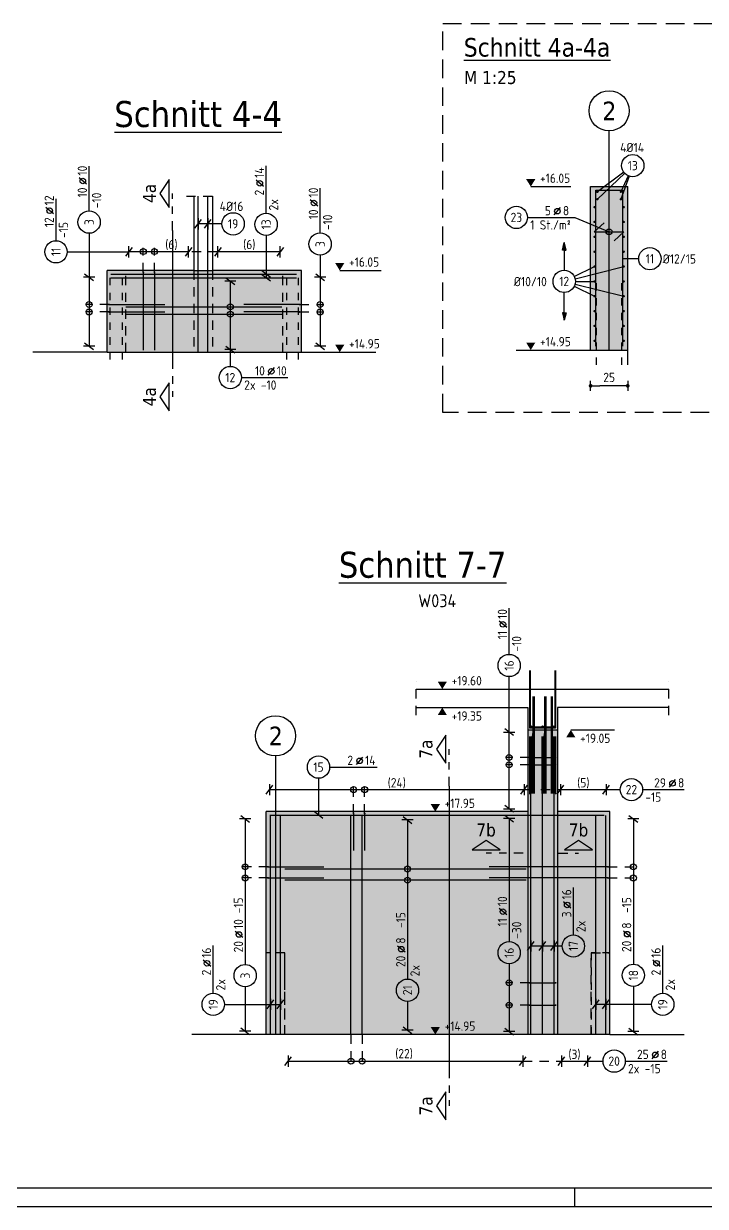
# Model space of a CAD drawing. Extents: x 0 to 76.6, y -11.8 to 29.7.
# Drawn here: x 14.03 to 23.21, y 0 to 15.92 of the extents above; entities that cross this region are included whole.
import ezdxf
from ezdxf.enums import TextEntityAlignment as Align

# ---------------------------------------------------------------- set-up
doc = ezdxf.new("R2010")
doc.units = 0
doc.header["$LTSCALE"] = 0.5
doc.header["$PDMODE"] = 35
doc.header["$PDSIZE"] = 0.15
for name, pattern in [('AUSGEZOGEN', [1000.01, 1000, 0.01]), ('DASHDOTSMALL', [1.05, 0.5, -0.25, 0.05, -0.25]), ('DOT', [0.175, 0.05, -0.125]), ('HIDDEN', [0.375, 0.25, -0.125]), ('HIDDEN2', [0.187, 0.125, -0.062]), ('STRICHLINIE', [0.75, 0.5, -0.25]), ('STRICHPUNKT2', [0.55, 0.25, -0.125, 0.05, -0.125]), ('VERDECKT', [0.375, 0.25, -0.125])]:
    doc.linetypes.add(name, pattern=pattern)
for name, color, linetype in [('ACHSEN', 7, 'Continuous'), ('AFU', 7, 'Continuous'), ('BETON', 7, 'Continuous'), ('DETAIL', 7, 'Continuous'), ('DRUEBER', 7, 'Continuous'), ('grau_dunkel', 7, 'Continuous'), ('grau_hell', 7, 'Continuous'), ('grau_mittel', 7, 'Continuous'), ('HILFE', 7, 'Continuous'), ('koten', 7, 'Continuous'), ('MASSE', 7, 'Continuous'), ('RAHMEN', 7, 'Continuous'), ('RND', 7, 'Continuous'), ('SCHNITTE', 7, 'Continuous'), ('SFP_Achsen', 7, 'Continuous'), ('TEXT', 7, 'Continuous'), ('VERDECKT', 7, 'Continuous')]:
    doc.layers.add(name, color=color, linetype=linetype)
doc.layers.add('NOPLOT', color=7, linetype='Continuous', plot=False)
doc.styles.add('helv', font='tahoma.ttf')
doc.styles.add('txt', font='isocp.shx')
doc.linetypes.add('AFU_50K', pattern='A,0.15,["/",Standard,S=0.2,R=0,X=-0.01,Y=-0.1],0.07,["/",Standard,S=0.2,R=0,X=-0.01,Y=-0.1],0.15', length=0.37)
doc.linetypes.add('AFU_50L', pattern='A,0.75,["/",Standard,S=0.2,R=0,X=-0.01,Y=-0.1],0.07,["/",Standard,S=0.2,R=0,X=-0.01,Y=-0.1],0.75', length=1.57)
doc.dimstyles.new('DOT_I', dxfattribs={"dimscale": 0.5, "dimtxt": 0.25, "dimasz": 0.25, "dimexe": 0.1, "dimexo": 0.3, "dimgap": 0.1, "dimtad": 1, "dimdec": 3, "dimzin": 3, "dimtxsty": 'txt', "dimblk": 'DOT', "dimblk1": 'DOT', "dimblk2": 'DOT', "dimsah": 1, "dimcen": 0.1, "dimse1": 1, "dimse2": 1, "dimazin": 0, "dimtfac": 1, "dimtdec": 4, "dimtix": 1, "dimtmove": 2, "dimatfit": 3, "dimfxl": 0, "dimtvp": 1, "dimtolj": 1, "dimtzin": 0, "dimarcsym": 0})

# ---------------------------------------------------------------- blocks, each defined once
blk = doc.blocks.new('SCHN-2')
at = {"layer": 'SCHNITTE', "color": 6, "linetype": 'Continuous'}
blk.add_lwpolyline([(0.378, 0.088), (0, 0.34), (-0.378, 0.088)], close=True, dxfattribs=at)
at = {"layer": 'SCHNITTE', "color": 1, "linetype": 'DASHDOTSMALL', "style": 'helv'}
blk.add_attdef('SCHN-2', text='', height=0.35, dxfattribs=at).set_placement((0, 0.45), align=Align.CENTER)
blk = doc.blocks.new('okrd_o')
at = {"layer": 'koten', "color": 7, "linetype": 'Continuous'}
blk.add_solid([(-0.125, 0.202), (0.125, 0.202), (0, 0)], dxfattribs=at)
at = {"layer": 'koten', "style": 'txt'}
blk.add_attdef('OKRD', (0.25, 0.1), '', height=0.25, dxfattribs=at)
blk = doc.blocks.new('okrd_u')
at = {"layer": 'koten', "color": 7, "linetype": 'Continuous'}
blk.add_solid([(-0.125, -0.202), (0.125, -0.202), (0, 0)], dxfattribs=at)
at = {"layer": 'koten', "style": 'txt'}
blk.add_attdef('OKRD', (0.25, -0.35), '', height=0.25, dxfattribs=at)
blk = doc.blocks.new('lei_gre')
at = {"layer": 'RND', "color": 7, "linetype": 'Continuous'}
for p, q in [((-0.09, -0.12), (0.09, 0.12)), ((0, 0.15), (0, -0.15))]:
    blk.add_line(p, q, dxfattribs=at)
blk = doc.blocks.new('RND_LEI')
at = {"layer": 'RND', "color": 7, "linetype": 'Continuous'}
blk.add_line((1.022, 0.066), (1.19, 0.27), dxfattribs=at)
for centre, radius in [((0, 0), 0.3), ((1.106, 0.168), 0.075)]:
    blk.add_circle(centre, radius, dxfattribs=at)
at = {"layer": 'RND', "color": 7, "linetype": 'Continuous', "style": 'txt'}
blk.add_attdef('POSL', text='', height=0.25, dxfattribs=at).set_placement((0, 0), align=Align.MIDDLE)
blk.add_attdef('ANZ', text='', height=0.25, dxfattribs=at).set_placement((0.931, 0.057), align=Align.RIGHT)
for tag, p in [('DUM', (1.253, 0.057)), ('ABSTD', (1.674, 0.057)), ('POSTXT', (0.374, -0.327))]:
    blk.add_attdef(tag, p, '', height=0.25, dxfattribs=at)
blk = doc.blocks.new('DOT')
at = {"layer": 'MASSE', "color": 7, "linetype": 'Continuous'}
for p, q in [((0, 0), (-1, 0)), ((0, 0.54), (0, -0.54))]:
    blk.add_line(p, q, dxfattribs=at)
at = {"layer": 'MASSE', "color": 7, "linetype": 'Continuous', "const_width": 0.2}
blk.add_lwpolyline([(-0.1, 0, 1), (0.1, 0, 1)], format="xyb", close=True, dxfattribs=at)
blk = doc.blocks.new('*D40')
at = {"layer": 'Defpoints', "color": 0, "linetype": 'AUSGEZOGEN', "transparency": 16777216}
for p in [(21.663, 11.047), (21.663, 11.047), (22.163, 11.047)]:
    blk.add_point(p, dxfattribs=at)
at = {"layer": 'MASSE', "color": 0, "linetype": 'AUSGEZOGEN', "lineweight": -2, "transparency": 16777216}
blk.add_line((22.038, 11.047), (21.788, 11.047), dxfattribs=at)
at = {"layer": 'MASSE', "color": 0, "linetype": 'AUSGEZOGEN', "lineweight": -2, "transparency": 16777216, "xscale": 0.125, "yscale": 0.125, "zscale": 0.125, "rotation": 180}
blk.add_blockref('DOT', (21.663, 11.047), dxfattribs=at)
at = {"layer": 'MASSE', "color": 0, "linetype": 'AUSGEZOGEN', "lineweight": -2, "transparency": 16777216, "xscale": 0.125, "yscale": 0.125, "zscale": 0.125}
blk.add_blockref('DOT', (22.163, 11.047), dxfattribs=at)
at = {"layer": 'MASSE', "color": 0, "linetype": 'AUSGEZOGEN', "transparency": 16777216, "insert": (21.913, 11.16), "char_height": 0.125, "attachment_point": 5, "style": 'txt'}
blk.add_mtext('\\A1;25', dxfattribs=at)
blk = doc.blocks.new('RND_HIN')
at = {"layer": 'RND', "color": 7, "linetype": 'Continuous'}
blk.add_circle((0, 0), 0.3, dxfattribs=at)
at = {"layer": 'RND', "color": 7, "linetype": 'Continuous', "style": 'txt'}
blk.add_attdef('POSI', text='', height=0.25, dxfattribs=at).set_placement((0, 0), align=Align.MIDDLE)
blk = doc.blocks.new('Pfeillinie')
at = {"layer": 'TEXT', "linetype": 'Continuous'}
blk.add_hatch(color=7, dxfattribs=at).paths.add_polyline_path([(0, 0), (-0.8, 0.2), (-0.8, 0), (-0.8, -0.2)])
at = {"layer": 'TEXT', "color": 7, "linetype": 'Continuous'}
for p, q in [((-0.8, 0), (-0.8, 0.2)), ((-0.8, 0.2), (0, 0)), ((-0.8, 0), (-0.8, -0.2)), ((-0.8, -0.2), (0, 0))]:
    blk.add_line(p, q, dxfattribs=at)
blk = doc.blocks.new('A1-35-0')
at = {"layer": 'RAHMEN', "color": 5}
blk.add_line((2, 0.5), (118.4, 0.5), dxfattribs=at)
at = {"layer": 'RAHMEN', "color": 7}
blk.add_line((42.9, 0), (42.9, 0.5), dxfattribs=at)
at = {"layer": 'RAHMEN'}
blk.add_line((0, 0), (118.9, 0), dxfattribs=at)

msp = doc.modelspace()

# ---------------------------------------------------------------- hatches: boundary and pattern name
at = {"layer": 'grau_dunkel'}
h = msp.add_hatch(color=21, dxfattribs=at)
h.paths.add_polyline_path([(15.1562, 11.5001), (15.4062, 11.5001), (15.4062, 12.6001), (15.1562, 12.6001)])
h.paths.add_polyline_path([(16.5712, 12.6001), (16.3212, 12.6001), (16.3212, 11.5001), (16.5712, 11.5001)])
h.paths.add_polyline_path([(17.7712, 12.6001), (17.5212, 12.6001), (17.5212, 11.5001), (17.7712, 11.5001)])
h = msp.add_hatch(color=21, dxfattribs=at)
h.paths.add_polyline_path([(17.2967, 2.314), (17.5467, 2.314), (17.5467, 3.414), (17.2967, 3.414)])
h.paths.add_polyline_path([(21.9217, 3.414), (21.6717, 3.414), (21.6717, 2.314), (21.9217, 2.314)])
at = {"layer": 'grau_hell'}
h = msp.add_hatch(color=9, dxfattribs=at)
h.paths.add_polyline_path([(16.3212, 12.6001), (15.4062, 12.6001), (15.4062, 11.5001), (16.3212, 11.5001)])
h.paths.add_polyline_path([(16.5712, 11.5001), (17.5212, 11.5001), (17.5212, 12.6001), (16.5712, 12.6001)])
msp.add_hatch(color=9, dxfattribs=at).paths.add_polyline_path([(17.2967, 5.314), (17.2967, 3.414), (17.5467, 3.414), (17.5467, 2.314), (21.6717, 2.314), (21.6717, 3.414), (21.9217, 3.414), (21.9217, 5.314), (21.2167, 5.314), (21.2167, 6.414), (20.8167, 6.414), (20.8167, 5.314)])
at = {"layer": 'grau_mittel'}
msp.add_hatch(color=61, dxfattribs=at).paths.add_polyline_path([(21.6627, 11.5287), (22.1627, 11.5287), (22.1627, 13.7287), (21.6627, 13.7287)])

# ---------------------------------------------------------------- linework, layer by layer
at = {"layer": 'ACHSEN', "color": 140, "linetype": 'AUSGEZOGEN'}
for p, q in [((21.9127, 11.5287), (21.9127, 14.4787)), ((17.4217, 6.064), (17.4217, 2.314))]:
    msp.add_line(p, q, dxfattribs=at)
at = {"layer": 'AFU', "color": 8, "linetype": 'AFU_50K'}
for p, q in [((16.3212, 12.6001), (16.5712, 12.6001)), ((21.6627, 11.5287), (22.1627, 11.5287)), ((20.8167, 6.414), (21.2167, 6.414))]:
    msp.add_line(p, q, dxfattribs=at)
at = {"layer": 'AFU', "color": 8, "linetype": 'AFU_50L'}
for p, q in [((15.1562, 11.5001), (17.7712, 11.5001)), ((21.9217, 2.314), (17.2967, 2.314))]:
    msp.add_line(p, q, dxfattribs=at)
at = {"layer": 'BETON', "color": 6, "linetype": 'AUSGEZOGEN'}
for p, q in [((21.6627, 13.7287), (22.1627, 13.7287)), ((21.6627, 11.5287), (21.6627, 13.7287)), ((22.1627, 11.3287), (22.1627, 13.7287)), ((16.3212, 13.6001), (16.3212, 12.6001)), ((16.5712, 13.6001), (16.5712, 12.6001)), ((15.1562, 11.5001), (15.1562, 12.6001)), ((16.3212, 12.6001), (15.1562, 12.6001)), ((17.7712, 12.6001), (16.5712, 12.6001)), ((17.7712, 11.5001), (17.7712, 12.6001)), ((15.1562, 11.5001), (14.1562, 11.5001)), ((17.7712, 11.5001), (18.7712, 11.5001)), ((20.6627, 11.5287), (21.6627, 11.5287)), ((19.3167, 6.964), (22.7167, 6.964)), ((19.3167, 6.714), (20.8167, 6.714)), ((20.8167, 6.714), (20.8167, 5.314)), ((21.2167, 6.714), (21.2167, 5.314)), ((22.7167, 6.714), (21.2167, 6.714)), ((17.2967, 2.314), (17.2967, 5.314)), ((20.8167, 5.314), (17.2967, 5.314)), ((21.9217, 5.314), (21.2167, 5.314)), ((21.9217, 2.314), (21.9217, 5.314)), ((17.2967, 2.314), (16.2967, 2.314)), ((21.9217, 2.314), (22.9217, 2.314))]:
    msp.add_line(p, q, dxfattribs=at)
at = {"layer": 'DETAIL', "color": 102, "linetype": 'STRICHLINIE'}
msp.add_lwpolyline([(23.6348, 15.9223), (23.6348, 10.6896), (19.6761, 10.6896), (19.6761, 15.9223)], close=True, dxfattribs=at)
at = {"layer": 'DRUEBER', "color": 7, "linetype": 'DOT'}
for p, q in [((17.5467, 3.414), (17.2967, 3.414)), ((17.5467, 2.314), (17.5467, 3.414)), ((21.9217, 3.414), (21.6717, 3.414)), ((21.6717, 3.414), (21.6717, 2.314))]:
    msp.add_line(p, q, dxfattribs=at)
at = {"layer": 'HILFE', "color": 102, "linetype": 'AUSGEZOGEN'}
for p, q in [((20.8574, 13.7287), (21.3978, 13.7287)), ((18.2861, 12.6001), (18.8451, 12.6001)), ((21.3967, 6.414), (21.9869, 6.414))]:
    msp.add_line(p, q, dxfattribs=at)
at = {"layer": 'HILFE', "color": 102, "linetype": 'HIDDEN'}
for p, q in [((16.2212, 13.6001), (16.6712, 13.6001)), ((19.3167, 6.614), (19.3167, 7.064)), ((22.7167, 6.614), (22.7167, 7.064))]:
    msp.add_line(p, q, dxfattribs=at)
at = {"layer": 'NOPLOT', "color": 191, "linetype": 'AUSGEZOGEN'}
for p, q in [((16.0356, 13.1374), (16.0356, 11.3997)), ((20.8417, 7.2157), (20.8417, 6.439)), ((20.8517, 7.2157), (20.8517, 6.449)), ((21.1817, 7.2157), (21.1817, 6.449)), ((21.1917, 7.2157), (21.1917, 6.439)), ((20.8857, 6.862), (20.8857, 5.5589)), ((20.9017, 6.862), (20.9017, 5.5589)), ((21.0427, 6.862), (21.0427, 5.5589)), ((21.0587, 6.862), (21.0587, 5.5589)), ((21.1317, 6.862), (21.1317, 5.5589)), ((21.1477, 6.862), (21.1477, 5.5589)), ((21.1917, 6.439), (20.8417, 6.439)), ((21.1817, 6.449), (20.8517, 6.449)), ((20.8417, 6.3256), (20.8417, 5.5489)), ((20.8517, 6.3256), (20.8517, 5.5589)), ((20.8677, 6.3256), (20.8677, 5.5589)), ((21.0087, 6.3256), (21.0087, 5.5589)), ((21.0247, 6.3256), (21.0247, 5.5589)), ((21.1657, 6.3256), (21.1657, 5.5589)), ((21.1817, 6.3256), (21.1817, 5.5589)), ((21.1917, 6.3256), (21.1917, 5.5489)), ((19.7596, 5.6555), (19.7596, 1.8523)), ((20.8167, 5.314), (20.8167, 2.314)), ((21.2167, 5.314), (21.2167, 2.314))]:
    msp.add_line(p, q, dxfattribs=at)
at = {"layer": 'NOPLOT', "color": 191, "linetype": 'Continuous'}
for centre in [(20.8617, 6.459), (21.0167, 6.459), (21.1717, 6.459)]:
    msp.add_circle(centre, 0.01, dxfattribs=at)
at = {"layer": 'RND', "color": 7, "linetype": 'AUSGEZOGEN'}
for p, q in [((14.9123, 13.4008), (14.9123, 14.0037)), ((17.2948, 13.37), (17.2948, 14.01)), ((18.0223, 13.1052), (18.0223, 13.708)), ((14.4659, 13.5651), (14.4659, 13.0003)), ((20.8135, 13.3137), (21.4524, 13.3137)), ((14.9123, 13.1008), (14.9123, 12.5095)), ((14.6159, 12.8503), (15.4454, 12.8503)), ((16.2487, 12.8503), (15.4454, 12.8503)), ((17.4852, 12.8503), (16.6458, 12.8503)), ((18.0223, 12.8052), (18.0223, 12.5095)), ((14.9123, 12.5095), (14.9123, 11.5791)), ((16.8126, 12.4576), (16.8126, 11.5358)), ((18.0223, 12.5095), (18.0223, 11.5791)), ((16.8126, 11.5358), (16.8126, 11.3077)), ((16.9626, 11.1577), (17.5873, 11.1577)), ((20.5667, 7.4315), (20.5667, 8.053)), ((20.5667, 6.3837), (20.5667, 7.1315)), ((20.5667, 5.3527), (20.5667, 6.3837)), ((18.1503, 5.9136), (18.7903, 5.9136)), ((17.3406, 5.6105), (20.7672, 5.6105)), ((21.2575, 5.6105), (21.8728, 5.6105)), ((21.8728, 5.6105), (22.0626, 5.6105)), ((22.3626, 5.6105), (22.9245, 5.6105)), ((17.0129, 5.2191), (17.0129, 3.2567)), ((19.1982, 5.2014), (19.1982, 3.0593)), ((20.5667, 5.2196), (20.5667, 3.5644)), ((22.2389, 5.2176), (22.2389, 3.2611)), ((21.4317, 3.6547), (21.4317, 4.2947)), ((16.5831, 2.8695), (16.5831, 3.5095)), ((22.6344, 2.8695), (22.6344, 3.5095)), ((20.5667, 3.2644), (20.5667, 2.355)), ((17.0129, 2.9567), (17.0129, 2.3574)), ((22.2389, 2.9611), (22.2389, 2.3551)), ((19.1982, 2.7593), (19.1982, 2.3704)), ((17.5929, 1.9549), (20.7494, 1.9549)), ((21.2709, 1.9549), (21.6206, 1.9549)), ((21.6206, 1.9549), (21.8303, 1.9549)), ((22.1303, 1.9549), (22.696, 1.9549))]:
    msp.add_line(p, q, dxfattribs=at)
at = {"layer": 'RND', "color": 102, "linetype": 'AUSGEZOGEN'}
for p, q in [((22.1101, 13.922), (21.7543, 13.658)), ((22.1219, 13.908), (21.7543, 13.558)), ((22.1685, 13.8748), (22.0701, 13.658)), ((22.1805, 13.87), (22.0701, 13.558)), ((16.7008, 13.2269), (16.3788, 13.2269)), ((21.4524, 13.3137), (21.9115, 13.1203)), ((17.2948, 13.07), (17.2948, 12.5019)), ((22.3113, 12.7575), (22.0927, 12.7575)), ((21.4424, 12.5182), (21.7167, 12.6523)), ((21.4531, 12.4887), (22.1087, 12.6523)), ((21.4576, 12.4523), (21.7167, 12.4523)), ((21.4424, 12.3864), (21.7167, 12.2523)), ((21.4531, 12.416), (22.1087, 12.2523)), ((18.0003, 5.7636), (18.0003, 5.2686)), ((21.2817, 3.5047), (20.8605, 3.5047)), ((16.7331, 2.7195), (17.4901, 2.7195)), ((22.4844, 2.7195), (21.732, 2.7195))]:
    msp.add_line(p, q, dxfattribs=at)
at = {"layer": 'RND', "color": 102, "linetype": 'VERDECKT'}
for p, q in [((15.6417, 12.5751), (15.6417, 12.9039)), ((15.7917, 12.5751), (15.7917, 12.9039)), ((15.1812, 12.1406), (14.8623, 12.1406)), ((17.7462, 12.1406), (18.0723, 12.1406)), ((15.1812, 12.0406), (14.8623, 12.0406)), ((17.7462, 12.0406), (18.0723, 12.0406)), ((20.8417, 6.0434), (20.5167, 6.0434)), ((20.8417, 5.9434), (20.5167, 5.9434)), ((18.4716, 5.289), (18.4716, 5.6605)), ((18.6216, 5.289), (18.6216, 5.6605)), ((17.3217, 4.5709), (16.9629, 4.5709)), ((21.8967, 4.5709), (22.2889, 4.5709)), ((17.3217, 4.4209), (16.9629, 4.4209)), ((21.8967, 4.4209), (22.2889, 4.4209)), ((20.8417, 3.0093), (20.5167, 3.0093)), ((20.8417, 2.7093), (20.5167, 2.7093)), ((18.4368, 2.314), (18.4368, 1.9049)), ((18.5868, 2.314), (18.5868, 1.9049))]:
    msp.add_line(p, q, dxfattribs=at)
at = {"layer": 'RND', "color": 7, "linetype": 'VERDECKT'}
for p, q in [((16.6458, 12.8503), (16.2487, 12.8503)), ((20.7672, 5.6105), (21.2575, 5.6105)), ((20.7494, 1.9549), (21.2709, 1.9549))]:
    msp.add_line(p, q, dxfattribs=at)
at = {"layer": 'RND', "color": 1, "linetype": 'AUSGEZOGEN'}
for points in [[(16.3788, 11.5001), (16.3788, 13.6001)], [(16.5102, 11.5001), (16.5102, 13.6001)], [(21.7327, 11.5787), (21.7327, 13.6787), (22.0927, 13.6787), (22.0927, 11.5787)], [(21.8458, 13.2398), (21.7115, 13.1203), (22.1115, 13.1203), (21.9813, 12.9996)], [(15.2062, 12.5519), (17.7062, 12.5519)], [(15.2062, 12.5019), (17.7062, 12.5019)], [(15.6417, 12.5751), (15.6417, 11.5251)], [(15.7917, 12.5751), (15.7917, 11.5251)], [(15.1812, 12.1406), (15.9312, 12.1406)], [(15.4062, 12.1105), (17.5062, 12.1105)], [(17.7462, 12.1406), (16.9962, 12.1406)], [(15.1812, 12.0406), (15.9312, 12.0406)], [(15.4062, 12.0105), (17.5062, 12.0105)], [(17.7462, 12.0406), (16.9962, 12.0406)], [(20.8605, 2.314), (20.8605, 6.164), (20.8945, 6.414), (20.8945, 6.864)], [(21.0167, 2.314), (21.0167, 6.164), (21.0507, 6.414), (21.0507, 6.864)], [(21.1729, 2.314), (21.1729, 6.164), (21.1389, 6.414), (21.1389, 6.864)], [(20.8417, 6.0434), (21.1917, 6.0434)], [(20.8417, 5.9434), (21.1917, 5.9434)], [(17.3467, 5.2686), (21.8467, 5.2686)], [(17.3522, 2.314), (17.3522, 5.264)], [(17.4901, 2.314), (17.4901, 5.264)], [(18.4368, 2.314), (18.4368, 5.264)], [(18.4716, 5.289), (18.4716, 4.789)], [(18.5868, 2.314), (18.5868, 5.264)], [(18.6216, 5.289), (18.6216, 4.789)], [(21.732, 2.314), (21.732, 5.264)], [(21.8699, 2.314), (21.8699, 5.264)], [(17.3217, 4.5709), (18.0717, 4.5709)], [(20.7967, 4.5408), (17.5467, 4.5408)], [(21.8967, 4.5709), (20.2967, 4.5709)], [(17.3217, 4.4209), (18.0717, 4.4209)], [(20.7967, 4.3908), (17.5467, 4.3908)], [(21.8967, 4.4209), (20.2967, 4.4209)], [(20.8417, 3.0093), (21.1917, 3.0093)], [(20.8417, 2.7093), (21.1917, 2.7093)]]:
    msp.add_lwpolyline(points, dxfattribs=at)
at = {"layer": 'RND', "color": 7, "linetype": 'AUSGEZOGEN'}
for points, const_width in [([(21.7463, 13.658, 1), (21.7623, 13.658, 1)], 0.016), ([(21.7463, 13.558, 1), (21.7623, 13.558, 1)], 0.016), ([(22.0621, 13.658, 1), (22.0781, 13.658, 1)], 0.016), ([(22.0621, 13.558, 1), (22.0781, 13.558, 1)], 0.016), ([(21.7087, 13.4523, 1), (21.7247, 13.4523, 1)], 0.016), ([(22.1167, 13.4523, -1), (22.1007, 13.4523, -1)], 0.016), ([(21.7087, 13.2523, 1), (21.7247, 13.2523, 1)], 0.016), ([(22.1167, 13.2523, -1), (22.1007, 13.2523, -1)], 0.016), ([(21.7087, 13.0523, 1), (21.7247, 13.0523, 1)], 0.016), ([(22.1167, 13.0523, -1), (22.1007, 13.0523, -1)], 0.016), ([(21.7087, 12.8523, 1), (21.7247, 12.8523, 1)], 0.016), ([(22.1167, 12.8523, -1), (22.1007, 12.8523, -1)], 0.016), ([(15.6417, 12.5813, 1), (15.6417, 12.5688, 1)], 0.0125), ([(15.7917, 12.5813, 1), (15.7917, 12.5688, 1)], 0.0125), ([(21.7087, 12.6523, 1), (21.7247, 12.6523, 1)], 0.016), ([(22.1167, 12.6523, -1), (22.1007, 12.6523, -1)], 0.016), ([(21.7087, 12.4523, 1), (21.7247, 12.4523, 1)], 0.016), ([(22.1167, 12.4523, -1), (22.1007, 12.4523, -1)], 0.016), ([(21.7087, 12.2523, 1), (21.7247, 12.2523, 1)], 0.016), ([(22.1167, 12.2523, -1), (22.1007, 12.2523, -1)], 0.016), ([(15.1812, 12.1468, 1), (15.1812, 12.1343, 1)], 0.0125), ([(17.7462, 12.1468, -1), (17.7462, 12.1343, -1)], 0.0125), ([(15.1812, 12.0468, 1), (15.1812, 12.0343, 1)], 0.0125), ([(17.7462, 12.0468, -1), (17.7462, 12.0343, -1)], 0.0125), ([(21.7087, 12.0523, 1), (21.7247, 12.0523, 1)], 0.016), ([(22.1167, 12.0523, -1), (22.1007, 12.0523, -1)], 0.016), ([(21.7087, 11.8523, 1), (21.7247, 11.8523, 1)], 0.016), ([(22.1167, 11.8523, -1), (22.1007, 11.8523, -1)], 0.016), ([(21.7087, 11.6523, 1), (21.7247, 11.6523, 1)], 0.016), ([(22.1167, 11.6523, -1), (22.1007, 11.6523, -1)], 0.016), ([(20.8417, 6.0497, -1), (20.8417, 6.0372, -1)], 0.0125), ([(21.1917, 6.0497, -1), (21.1917, 6.0372, -1)], 0.0125), ([(20.8417, 5.9497, -1), (20.8417, 5.9372, -1)], 0.0125), ([(21.1917, 5.9497, -1), (21.1917, 5.9372, -1)], 0.0125), ([(18.4779, 5.289, 1), (18.4654, 5.289, 1)], 0.0125), ([(18.6279, 5.289, 1), (18.6154, 5.289, 1)], 0.0125), ([(17.3217, 4.5771, 1), (17.3217, 4.5646, 1)], 0.0125), ([(21.8967, 4.5771, -1), (21.8967, 4.5646, -1)], 0.0125), ([(17.3217, 4.4271, 1), (17.3217, 4.4146, 1)], 0.0125), ([(21.8967, 4.4271, -1), (21.8967, 4.4146, -1)], 0.0125), ([(20.8417, 3.0156, -1), (20.8417, 3.0031, -1)], 0.0125), ([(21.1917, 3.0156, -1), (21.1917, 3.0031, -1)], 0.0125), ([(20.8417, 2.7156, -1), (20.8417, 2.7031, -1)], 0.0125), ([(21.1917, 2.7156, -1), (21.1917, 2.7031, -1)], 0.0125)]:
    msp.add_lwpolyline(points, format="xyb", close=True, dxfattribs=dict(at, const_width=const_width))
at = {"layer": 'RND', "color": 102, "linetype": 'AUSGEZOGEN'}
for points in [[(21.3076, 12.9747), (21.3076, 12.6023)], [(21.3076, 11.9299), (21.3076, 12.3023)]]:
    msp.add_lwpolyline(points, dxfattribs=at)
at = {"layer": 'RND', "color": 1, "linetype": 'HIDDEN2'}
for points in [[(15.1951, 11.4001), (15.1951, 12.5501)], [(15.361, 11.4001), (15.361, 12.5501)], [(17.5727, 11.4001), (17.5727, 12.5501)], [(17.7311, 11.4001), (17.7311, 12.5501)], [(21.7427, 11.3287), (21.7427, 12.4287)], [(22.0827, 11.3287), (22.0827, 12.4287)]]:
    msp.add_lwpolyline(points, dxfattribs=at)
at = {"layer": 'RND', "color": 7, "linetype": 'AUSGEZOGEN'}
for centre in [(21.9115, 13.1203), (15.6417, 12.8539), (15.7917, 12.8539), (14.9123, 12.1406), (16.8126, 12.1105), (18.0223, 12.1406), (14.9123, 12.0406), (16.8126, 12.0105), (18.0223, 12.0406), (20.5667, 6.0434), (20.5667, 5.9434), (18.4716, 5.6105), (18.6216, 5.6105), (17.0129, 4.5709), (17.0129, 4.4209), (19.1982, 4.5408), (22.2389, 4.5709), (22.2389, 4.4209), (19.1982, 4.3908), (20.5667, 3.0093), (20.5667, 2.7093), (18.4368, 1.9549), (18.5868, 1.9549)]:
    msp.add_circle(centre, 0.04, dxfattribs=at)
at = {"layer": 'SCHNITTE', "color": 6, "linetype": 'STRICHPUNKT2'}
for p, q in [((16.0356, 13.1374), (16.0356, 13.6374)), ((16.0356, 11.3997), (16.0356, 10.8997)), ((19.7596, 5.6555), (19.7596, 6.1555)), ((20.7558, 4.7542), (20.2558, 4.7542)), ((21.2302, 4.7542), (21.5006, 4.7542)), ((19.7596, 1.8523), (19.7596, 1.3523))]:
    msp.add_line(p, q, dxfattribs=at)
at = {"layer": 'SFP_Achsen', "color": 7, "linetype": 'AUSGEZOGEN'}
for centre in [(21.9127, 14.7492), (17.4217, 6.3345)]:
    msp.add_circle(centre, 0.2705, dxfattribs=at)
at = {"layer": 'VERDECKT', "color": 7, "linetype": 'VERDECKT'}
for p, q in [((15.4062, 11.5001), (15.4062, 12.6001)), ((16.3212, 12.6001), (16.3212, 11.5001)), ((16.5712, 12.6001), (16.5712, 11.5001)), ((17.5212, 11.5001), (17.5212, 12.6001))]:
    msp.add_line(p, q, dxfattribs=at)
at = {"layer": 'VERDECKT', "color": 7, "linetype": 'HIDDEN'}
for p, q in [((17.5467, 3.414), (17.2967, 3.414)), ((17.5467, 2.314), (17.5467, 3.414)), ((21.6717, 2.314), (21.6717, 3.414)), ((21.6717, 3.414), (21.9217, 3.414))]:
    msp.add_line(p, q, dxfattribs=at)

# ---------------------------------------------------------------- block references
at = {"layer": 'koten', "color": 7, "linetype": 'AUSGEZOGEN', "xscale": 0.5, "yscale": 0.5, "zscale": 0.5}
for name, p, values in [('okrd_o', (20.8574, 13.7287), {'OKRD': '+16.05'}), ('okrd_o', (18.2861, 12.6001), {'OKRD': '+16.05'}), ('okrd_o', (18.2861, 11.5001), {'OKRD': '+14.95'}), ('okrd_o', (20.8574, 11.5287), {'OKRD': '+14.95'}), ('okrd_o', (19.6669, 6.964), {'OKRD': '+19.60'}), ('okrd_u', (19.6669, 6.714), {'OKRD': '+19.35'}), ('okrd_u', (21.3967, 6.414), {'OKRD': '+19.05'}), ('okrd_o', (19.5726, 5.314), {'OKRD': '+17.95'}), ('okrd_o', (19.5726, 2.314), {'OKRD': '+14.95'})]:
    msp.add_blockref(name, p, dxfattribs=at).add_auto_attribs(values)
at = {"layer": 'RAHMEN', "color": 7, "xscale": 0.5, "yscale": 0.5, "zscale": 0.5}
msp.add_blockref('A1-35-0', (0, 0), dxfattribs=at)
at = {"layer": 'RND', "color": 7, "linetype": 'AUSGEZOGEN', "xscale": 0.5, "yscale": 0.5, "zscale": 0.5}
for name, p, values in [('RND_HIN', (22.2305, 14.0114), {'POSI': '13'}), ('RND_HIN', (16.8508, 13.2269), {'POSI': '19'}), ('RND_LEI', (20.6635, 13.3137), {'POSL': '23', 'DUM': '8', 'ANZ': '5', 'POSTXT': '1 St./m²'}), ('RND_HIN', (22.4613, 12.7575), {'POSI': '11'}), ('RND_HIN', (21.3076, 12.4523), {'POSI': '12'}), ('RND_LEI', (16.8126, 11.1577), {'POSL': '12', 'DUM': '10', 'ANZ': '10', 'POSTXT': '2x -10'}), ('RND_LEI', (18.0003, 5.9136), {'POSL': '15', 'DUM': '14', 'ANZ': '2'}), ('RND_LEI', (22.2126, 5.6105), {'POSL': '22', 'DUM': '8', 'ANZ': '29', 'POSTXT': '-15'}), ('RND_LEI', (21.9803, 1.9549), {'POSL': '20', 'DUM': '8', 'ANZ': '25', 'POSTXT': '2x -15'})]:
    msp.add_blockref(name, p, dxfattribs=at).add_auto_attribs(values)
at = {"layer": 'RND', "color": 7, "linetype": 'AUSGEZOGEN', "xscale": 0.5, "yscale": 0.5, "zscale": 0.5, "rotation": 90}
for p, values in [((14.9123, 13.2508), {'POSL': '3', 'DUM': '10', 'ANZ': '10', 'POSTXT': '-10'}), ((17.2948, 13.22), {'POSL': '13', 'DUM': '14', 'ANZ': '2', 'POSTXT': '2x'}), ((18.0223, 12.9552), {'POSL': '3', 'DUM': '10', 'ANZ': '10', 'POSTXT': '-10'}), ((14.4659, 12.8503), {'POSL': '11', 'DUM': '12', 'ANZ': '12', 'POSTXT': '-15'}), ((20.5667, 7.2815), {'POSL': '16', 'DUM': '10', 'ANZ': '11', 'POSTXT': '-10'}), ((17.0129, 3.1067), {'POSL': '3', 'DUM': '10', 'ANZ': '20', 'ABSTD': '-15'}), ((20.5667, 3.4144), {'POSL': '16', 'DUM': '10', 'ANZ': '11', 'POSTXT': '-30'}), ((21.4317, 3.5047), {'POSL': '17', 'DUM': '16', 'ANZ': '3', 'POSTXT': '2x'}), ((22.2389, 3.1111), {'POSL': '18', 'DUM': '8', 'ANZ': '20', 'ABSTD': '-15'}), ((19.1982, 2.9093), {'POSL': '21', 'DUM': '8', 'ANZ': '20', 'ABSTD': '-15', 'POSTXT': '2x'}), ((16.5831, 2.7195), {'POSL': '19', 'DUM': '16', 'ANZ': '2', 'POSTXT': '2x'}), ((22.6344, 2.7195), {'POSL': '19', 'DUM': '16', 'ANZ': '2', 'POSTXT': '2x'})]:
    msp.add_blockref('RND_LEI', p, dxfattribs=at).add_auto_attribs(values)
at = {"layer": 'RND', "color": 7, "linetype": 'AUSGEZOGEN', "xscale": 0.5, "yscale": 0.5, "zscale": 0.5}
for p in [(16.3788, 13.2269), (16.5102, 13.2269), (17.3406, 5.6105), (20.7672, 5.6105), (21.2575, 5.6105), (21.8728, 5.6105), (20.8605, 3.5047), (21.0167, 3.5047), (21.1729, 3.5047), (17.3522, 2.7195), (17.4901, 2.7195), (21.732, 2.7195), (21.8699, 2.7195), (17.5929, 1.9549), (20.7494, 1.9549), (21.2709, 1.9549), (21.6206, 1.9549)]:
    msp.add_blockref('lei_gre', p, dxfattribs=at)
for p, rotation in [((15.4454, 12.8503), 180), ((16.2487, 12.8503), 180), ((16.6458, 12.8503), 180), ((17.4852, 12.8503), 180), ((17.2948, 12.5519), 90), ((14.9123, 12.5095), 270), ((16.8126, 12.4576), 270), ((17.2948, 12.5019), 90), ((18.0223, 12.5095), 270), ((14.9123, 11.5791), 270), ((18.0223, 11.5791), 270), ((16.8126, 11.5358), 270), ((20.5667, 6.3837), 90), ((17.0129, 5.2191), 270), ((18.0003, 5.2686), 90), ((20.5667, 5.3527), 90), ((20.5667, 5.2196), 270), ((22.2389, 5.2176), 270), ((19.1982, 5.2014), 270), ((17.0129, 2.3574), 270), ((19.1982, 2.3704), 270), ((20.5667, 2.355), 270), ((22.2389, 2.3551), 270)]:
    msp.add_blockref('lei_gre', p, dxfattribs=dict(at, rotation=rotation))
at = {"layer": 'RND', "color": 102, "linetype": 'AUSGEZOGEN', "yscale": 0.125, "zscale": 0.125}
for p, xscale, rotation in [((21.3076, 12.9747), 0.125, 90.00000000000001), ((21.3076, 11.9299), -0.125, 90)]:
    msp.add_blockref('Pfeillinie', p, dxfattribs=dict(at, xscale=xscale, rotation=rotation))
at = {"layer": 'SCHNITTE', "color": 6, "linetype": 'STRICHPUNKT2', "xscale": 0.5, "yscale": 0.5, "zscale": 0.5, "rotation": 90}
for p, values in [((16.0356, 13.6374), {'SCHN-2': '4a'}), ((16.0356, 10.8997), {'SCHN-2': '4a'}), ((19.7596, 6.1555), {'SCHN-2': '7a'}), ((19.7596, 1.3523), {'SCHN-2': '7a'})]:
    msp.add_blockref('SCHN-2', p, dxfattribs=at).add_auto_attribs(values)
at = {"layer": 'SCHNITTE', "color": 6, "linetype": 'STRICHPUNKT2', "xscale": 0.5, "yscale": 0.5, "zscale": 0.5}
for p in [(20.2558, 4.7542), (21.5006, 4.7542)]:
    msp.add_blockref('SCHN-2', p, dxfattribs=at).add_auto_attribs({'SCHN-2': '7b'})

# ---------------------------------------------------------------- texts
at = {"layer": 'RND', "color": 7, "linetype": 'AUSGEZOGEN', "style": 'txt'}
for s, p in [('(6)', (16.0197, 12.9496)), ('(6)', (17.0682, 12.9496)), ('(24)', (19.0539, 5.703)), ('(5)', (21.5652, 5.703)), ('(22)', (19.1521, 2.0567)), ('(3)', (21.4458, 2.0474))]:
    msp.add_text(s, height=0.125, dxfattribs=at).set_placement(p, align=Align.MIDDLE)
at = {"layer": 'SFP_Achsen', "color": 6, "linetype": 'AUSGEZOGEN', "style": 'helv'}
for p in [(21.8221, 14.623), (17.3311, 6.2083)]:
    msp.add_text('2', height=0.25, dxfattribs=at).set_placement(p)
at = {"layer": 'TEXT', "color": 6, "linetype": 'AUSGEZOGEN', "style": 'helv'}
msp.add_text('%%USchnitt 4a-4a', height=0.25, dxfattribs=at).set_placement((19.9558, 15.4789))
at = {"layer": 'TEXT', "color": 1, "linetype": 'AUSGEZOGEN'}
for s, style, p in [('M 1:25', 'helv', (19.9592, 15.1093)), ('W034', 'txt', (19.343, 8.0657))]:
    msp.add_text(s, height=0.175, dxfattribs=dict(at, style=style)).set_placement(p)
at = {"layer": 'TEXT', "color": 5, "linetype": 'AUSGEZOGEN', "style": 'helv'}
for s, p in [('%%USchnitt 4-4', (15.252, 14.5308)), ('%%USchnitt 7-7', (18.2736, 8.4631))]:
    msp.add_text(s, height=0.35, dxfattribs=at).set_placement(p)
at = {"layer": 'TEXT', "color": 7, "linetype": 'AUSGEZOGEN', "style": 'txt'}
for s, p in [('4%%C14', (22.0604, 14.1925)), ('4%%C16', (16.6699, 13.4001)), ('%%C12/15', (22.6331, 12.6924)), ('%%C10/10', (20.6292, 12.3872))]:
    msp.add_text(s, height=0.125, dxfattribs=at).set_placement(p)

# ---------------------------------------------------------------- dimensions: what is measured, and where the dimension line sits
at = {"layer": 'MASSE', "color": 7, "linetype": 'AUSGEZOGEN'}
dim = msp.add_linear_dim(base=(21.6627, 11.0474), p1=(22.1627, 11.0474), p2=(21.6627, 11.0474), dimstyle='DOT_I', override={"dimdec": 0, "dimlfac": 50}, dxfattribs=at)
dim.commit()
dim.dimension.update_dxf_attribs({"geometry": '*D40', "text_midpoint": (21.9127, 11.1599)})

doc.saveas('drawing.dxf')
